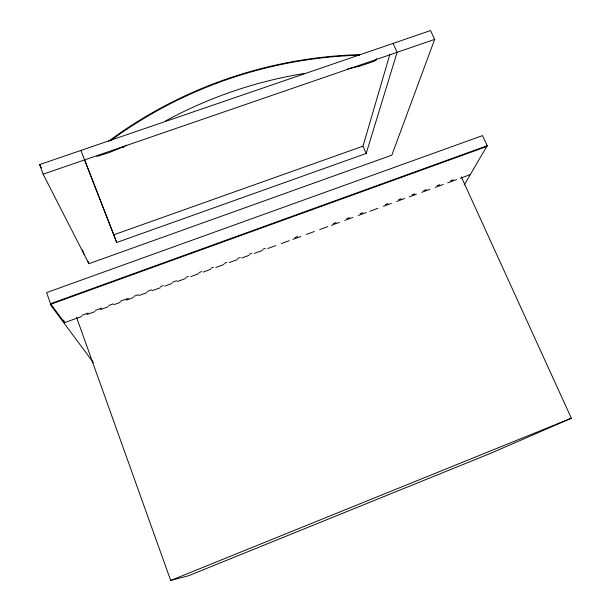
<?xml version="1.0" encoding="UTF-8"?>
<svg xmlns="http://www.w3.org/2000/svg" width="611" height="611" viewBox="0 0 611 611"><rect width="100%" height="100%" fill="white"/><g stroke="black" fill="none" stroke-linecap="round" stroke-linejoin="round"><path stroke-width="0.92" d="M376.491 58.61L376.048 60.275L372.893 61.757L359.68 66.171L347.628 68.906M80.919 150.436L116.678 242.498L366.188 153.468L362.995 146.166L389.879 54.318M366.188 153.468L397.119 52.309L393.072 43.404M434.673 39.379L391.819 155.163L88.901 263.708L43.137 174.181L39.662 164.58L430.572 30.55L434.673 39.379L43.137 174.181M464.177 185.018L487.211 145.708L482.514 135.611L46.596 292.6L50.514 303.705L64.552 322.692L81.561 316.483M110.423 140.92L116.449 136.383A472.127 456.929 64.9 0 1 352.707 55.441L359.39 55.326M126.584 145.128L122.735 147.236A7.569 1.1 54.1 0 0 123.407 146.77M165.39 121.039C208.488 97.531 255.52 81.416 303.973 73.534M123.59 146.663L109.201 152.582L96.928 156.401M461.29 176.862L571.338 418.207L491.42 452.995L188.524 575.761L170.69 580.45L76.512 317.246M170.69 580.45L571.338 418.207M81.882 315.291L88.144 313.008M95.308 310.396L101.571 308.104M108.727 305.492L113.203 303.866M120.359 301.254L128.417 298.313M133.786 296.358L138.254 294.723M147.205 291.455L151.681 289.828M160.632 286.559L163.313 285.581M172.264 282.313L176.732 280.686M185.683 277.417L188.371 276.439M199.11 272.521L201.79 271.544M210.742 268.275L213.422 267.297M224.161 263.379L226.849 262.402M237.587 258.484L240.268 257.506M249.219 254.237L251.9 253.26M262.638 249.341L265.327 248.364M294.853 237.587L297.534 236.61M333.331 223.55L336.012 222.572M346.75 218.654L349.439 217.669M360.177 213.751L362.858 212.773M385.228 204.609L387.916 203.631M398.655 199.713L401.335 198.735M412.074 194.817L414.762 193.84M423.706 190.571L426.394 189.593M437.132 185.675L439.813 184.698M450.551 180.78L453.24 179.802M86.93 314.52L94.988 311.579M100.357 309.617L108.414 306.676M113.791 304.721L120.054 302.43M126.324 300.146L133.488 297.526M138.857 295.571L146.915 292.631M152.284 290.668L160.342 287.728M164.817 286.093L171.981 283.481M177.35 281.518L185.408 278.578M190.785 276.615L198.842 273.675M203.318 272.04L210.474 269.428M215.851 267.465L223.909 264.525M229.278 262.562L237.335 259.622M241.811 257.987L248.975 255.375M254.344 253.412L262.402 250.472M267.771 248.517L275.828 245.576M281.205 243.613L289.263 240.673M292.837 239.367L300.895 236.426M306.271 234.464L314.329 231.523M319.698 229.56L327.756 226.62M331.338 225.314L339.395 222.373M344.764 220.411L352.822 217.47M358.191 215.507L366.249 212.567M369.831 211.261L377.888 208.32M383.265 206.365L391.323 203.417M396.692 201.462L404.749 198.522M409.225 196.887L416.389 194.267M421.758 192.312L429.816 189.372M435.185 187.409L443.242 184.469M447.718 182.834L456.669 179.565M460.251 178.259L470.103 174.662M50.514 303.705L487.211 145.708M487.013 146.403L50.224 304.469L93.368 362.583M84.723 160.204L113.806 234.792L362.995 146.166M39.662 164.58L41.372 167.956M113.806 234.792L116.678 242.498M87.984 261.195L88.901 263.708M82.439 249.838L84.013 254.153M63.636 320.111L64.552 322.692M108.399 141.355A472.929 457.715 65 0 1 359.948 54.616"/></g></svg>
